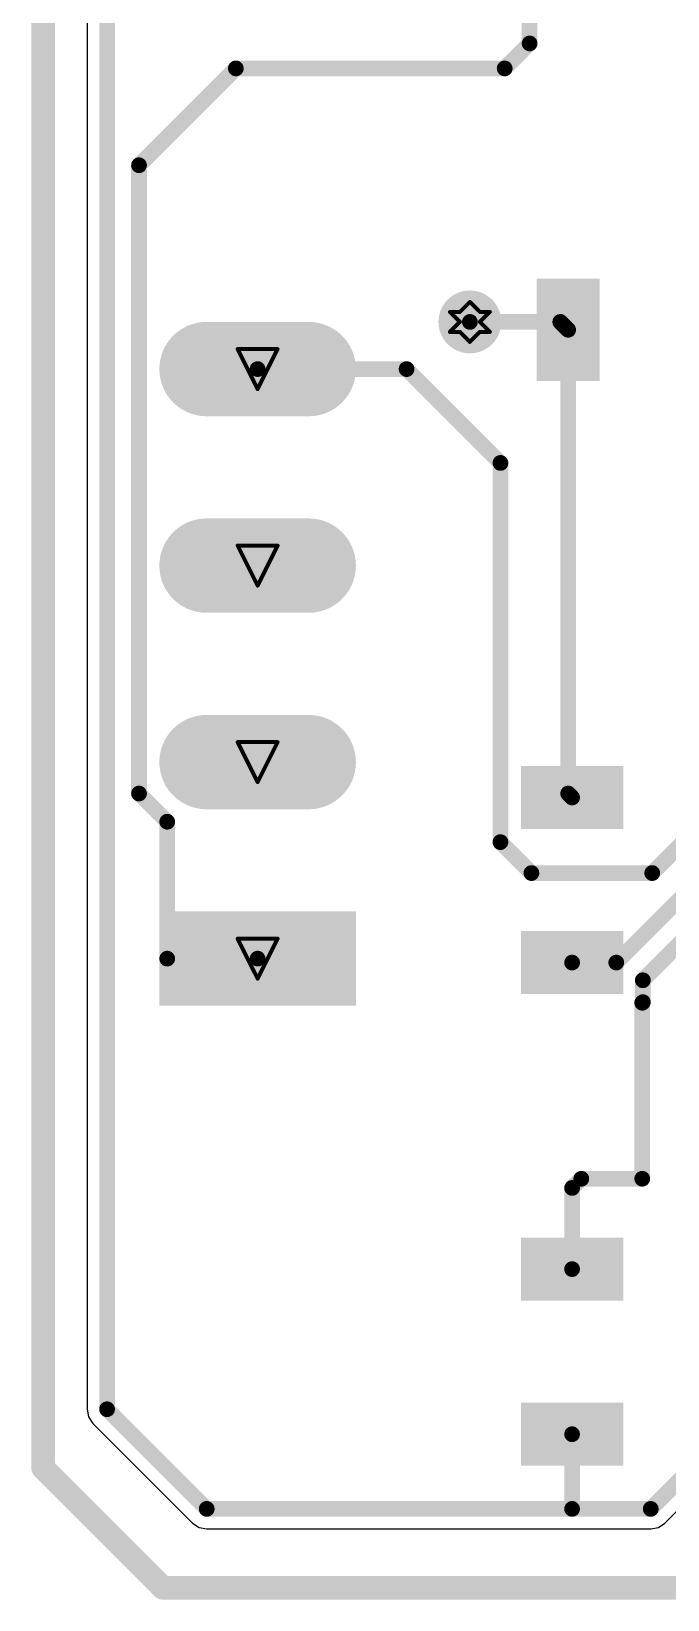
# Paper-space layout 'Лист1' of a CAD drawing. Header units: millimetres. Extents: x 0 to 594, y 0 to 420.
# Drawn here: x 98.32 to 114.49, y 229.2 to 269.06 of the extents above; entities that cross this region are included whole.
import ezdxf

# ---------------------------------------------------------------- set-up
doc = ezdxf.new("R2010")
doc.units = ezdxf.units.MM
for name, color, linetype in [('DrillDrawing', 1, 'Continuous'), ('PadHoleLayer', 156, 'Continuous'), ('TopLayer', 1, 'Continuous')]:
    doc.layers.add(name, color=color, linetype=linetype)

psp = doc.layouts.new('Лист1')

# ---------------------------------------------------------------- hatches: boundary and pattern name
at = {"layer": 'PadHoleLayer'}
h = psp.add_hatch(color=156, dxfattribs=at)
edge = h.paths.add_edge_path()
edge.add_arc((104.0682466027379, 260.4789787003458), 0.5494146268656717, 0, 360)
h = psp.add_hatch(color=156, dxfattribs=at)
edge = h.paths.add_edge_path()
edge.add_arc((104.0682466027379, 255.4842264615398), 0.5494146268656717, 0, 360)
h = psp.add_hatch(color=156, dxfattribs=at)
edge = h.paths.add_edge_path()
edge.add_arc((104.0682466027379, 250.4895757152711), 0.5494146268656717, 0, 360)
h = psp.add_hatch(color=156, dxfattribs=at)
edge = h.paths.add_edge_path()
edge.add_arc((104.0682466027379, 245.4948234764652), 0.5494146268656717, 0, 360)
at = {"layer": 'TopLayer'}
for points in [[(111.1607455580547, 262.7764931779577), (112.7590551102353, 262.7764931779577), (112.7590551102353, 260.1792433272115), (111.1607455580547, 260.1792433272115)], [(110.7611440654896, 248.7913239242264), (110.7611440654896, 250.3896334764652), (113.3583939162368, 250.3896334764652), (113.3583939162368, 248.7913239242264)], [(106.5656024236982, 244.2960925809428), (101.5708907818939, 244.2960925809428), (101.5708907818939, 246.6935543719876), (106.5656024236982, 246.6935543719876)], [(110.7611440654896, 244.5957645212413), (110.7611440654896, 246.1940740734801), (113.3583939162368, 246.1940740734801), (113.3583939162368, 244.5957645212413)], [(113.3583939162368, 238.4023245212413), (113.3583939162368, 236.8040149690025), (110.7611440654896, 236.8040149690025), (110.7611440654896, 238.4023245212413)], [(113.3583939162368, 234.2067245212413), (113.3583939162368, 232.6084149690025), (110.7611440654896, 232.6084149690025), (110.7611440654896, 234.2067245212413)]]:
    psp.add_hatch(color=1, dxfattribs=at).paths.add_polyline_path(points)
h = psp.add_hatch(color=1, dxfattribs=at)
edge = h.paths.add_edge_path()
edge.add_arc((109.4625242147181, 261.6776816854204), 0.7991522388059702, 0, 360)
h = psp.add_hatch(color=1, dxfattribs=at)
edge = h.paths.add_edge_path()
edge.add_arc((105.3668740654416, 260.4789787003458), 1.198728358208955, 270, 450)
edge.add_line((105.3668740654416, 261.6777070585547), (102.7696191401506, 261.6777070585547))
edge.add_arc((102.7696191401506, 260.4789787003458), 1.198728358208955, 90, 270)
edge.add_line((102.7696191401506, 259.2802503421368), (105.3668740654416, 259.2802503421368))
h = psp.add_hatch(color=1, dxfattribs=at)
edge = h.paths.add_edge_path()
edge.add_arc((105.3668740654416, 255.4842264615398), 1.198728358208955, 270, 450)
edge.add_line((105.3668740654416, 256.6829548197488), (102.7696191401506, 256.6829548197488))
edge.add_arc((102.7696191401506, 255.4842264615398), 1.198728358208955, 90, 270)
edge.add_line((102.7696191401506, 254.2854981033308), (105.3668740654416, 254.2854981033308))
h = psp.add_hatch(color=1, dxfattribs=at)
edge = h.paths.add_edge_path()
edge.add_arc((105.3668740654416, 250.4895757152711), 1.198728358208955, 270, 450)
edge.add_line((105.3668740654416, 251.6883040734801), (102.7696191401506, 251.6883040734801))
edge.add_arc((102.7696191401506, 250.4895757152711), 1.198728358208955, 90, 270)
edge.add_line((102.7696191401506, 249.2908473570622), (105.3668740654416, 249.2908473570622))

# ---------------------------------------------------------------- linework, layer by layer
at = {"layer": 'DrillDrawing', "const_width": 0.1014925373134329}
for points in [[(108.9550615280202, 261.9314130287039), (109.2087928713042, 261.6776816854202)], [(108.9550615280202, 261.9314130287039), (109.2087928713042, 261.9314130287039)], [(109.2087928713042, 261.9314130287039), (109.4625242145882, 262.1851443719877)], [(109.4625242145882, 262.1851443719877), (109.7162555578722, 261.9314130287039)], [(109.7162555578722, 261.9314130287039), (109.9699869011562, 261.9314130287039)], [(109.7162555578722, 261.6776816854202), (109.9699869011562, 261.9314130287039)], [(108.9550615280202, 261.4239503421369), (109.2087928713042, 261.6776816854202)], [(109.7162555578722, 261.6776816854202), (109.9699869011562, 261.4239503421369)], [(108.9550615280202, 261.4239503421369), (109.2087928713042, 261.4239503421369)], [(109.2087928713042, 261.4239503421369), (109.4625242145882, 261.1702189988532)], [(109.4625242145882, 261.1702189988532), (109.7162555578722, 261.4239503421369)], [(109.7162555578722, 261.4239503421369), (109.9699869011562, 261.4239503421369)], [(103.5607839160763, 260.9864413869128), (104.5757092892124, 260.9864413869128)], [(103.5607839160763, 260.9864413869128), (104.0682466026444, 259.9715160137787)], [(104.0682466026444, 259.9715160137787), (104.5757092892124, 260.9864413869128)], [(103.5607839160763, 255.9916891481071), (104.5757092892124, 255.9916891481071)], [(103.5607839160763, 255.9916891481071), (104.0682466026444, 254.9767637749725)], [(104.0682466026444, 254.9767637749725), (104.5757092892124, 255.9916891481071)], [(103.5607839160763, 250.9970384018383), (104.5757092892124, 250.9970384018383)], [(103.5607839160763, 250.9970384018383), (104.0682466026444, 249.9821130287038)], [(104.0682466026444, 249.9821130287038), (104.5757092892124, 250.9970384018383)], [(103.5607839160763, 246.0022861630322), (104.5757092892124, 246.0022861630322)], [(103.5607839160763, 246.0022861630322), (104.0682466026444, 244.987360789898)], [(104.0682466026444, 244.987360789898), (104.5757092892124, 246.0022861630322)]]:
    psp.add_lwpolyline(points, dxfattribs=at)
at = {"layer": 'DrillDrawing', "const_width": 0.05074626865671643}
for points in [[(108.9296883936947, 261.9314130287039, 1), (108.9804346623457, 261.9314130287039, 1)], [(108.9296883936947, 261.9314130287039, 1), (108.9804346623457, 261.9314130287039, 1)], [(109.1834197369787, 261.9314130287039, 1), (109.2341660056297, 261.9314130287039, 1)], [(109.1834197369787, 261.9314130287039, 1), (109.2341660056297, 261.9314130287039, 1)], [(109.4371510802627, 262.1851443719877, 1), (109.4878973489137, 262.1851443719877, 1)], [(109.4371510802627, 262.1851443719877, 1), (109.4878973489137, 262.1851443719877, 1)], [(109.6908824235467, 261.9314130287039, 1), (109.7416286921977, 261.9314130287039, 1)], [(109.6908824235467, 261.9314130287039, 1), (109.7416286921977, 261.9314130287039, 1)], [(109.9446137668235, 261.9314130287039, 1), (109.9953600354817, 261.9314130287039, 1)], [(109.9446137668235, 261.9314130287039, 1), (109.9953600354817, 261.9314130287039, 1)], [(109.1834197369787, 261.6776816854202, 1), (109.2341660056297, 261.6776816854202, 1)], [(109.1834197369787, 261.6776816854202, 1), (109.2341660056297, 261.6776816854202, 1)], [(109.6908824235467, 261.6776816854202, 1), (109.7416286921977, 261.6776816854202, 1)], [(109.6908824235467, 261.6776816854202, 1), (109.7416286921977, 261.6776816854202, 1)], [(108.9296883936947, 261.4239503421369, 1), (108.9804346623457, 261.4239503421369, 1)], [(108.9296883936947, 261.4239503421369, 1), (108.9804346623457, 261.4239503421369, 1)], [(109.1834197369787, 261.4239503421369, 1), (109.2341660056297, 261.4239503421369, 1)], [(109.1834197369787, 261.4239503421369, 1), (109.2341660056297, 261.4239503421369, 1)], [(109.4371510802627, 261.1702189988532, 1), (109.4878973489137, 261.1702189988532, 1)], [(109.4371510802627, 261.1702189988532, 1), (109.4878973489137, 261.1702189988532, 1)], [(109.6908824235467, 261.4239503421369, 1), (109.7416286921977, 261.4239503421369, 1)], [(109.6908824235467, 261.4239503421369, 1), (109.7416286921977, 261.4239503421369, 1)], [(109.9446137668235, 261.4239503421369, 1), (109.9953600354817, 261.4239503421369, 1)], [(109.9446137668235, 261.4239503421369, 1), (109.9953600354817, 261.4239503421369, 1)], [(103.5354107817508, 260.9864413869128, 1), (103.5861570504091, 260.9864413869128, 1)], [(103.5354107817508, 260.9864413869128, 1), (103.5861570504091, 260.9864413869128, 1)], [(104.5503361548869, 260.9864413869128, 1), (104.6010824235379, 260.9864413869128, 1)], [(104.5503361548869, 260.9864413869128, 1), (104.6010824235379, 260.9864413869128, 1)], [(104.0428734683189, 259.9715160137787, 1), (104.0936197369699, 259.9715160137787, 1)], [(104.0428734683189, 259.9715160137787, 1), (104.0936197369699, 259.9715160137787, 1)], [(103.5354107817508, 255.9916891481071, 1), (103.5861570504091, 255.9916891481071, 1)], [(103.5354107817508, 255.9916891481071, 1), (103.5861570504091, 255.9916891481071, 1)], [(104.5503361548869, 255.9916891481071, 1), (104.6010824235379, 255.9916891481071, 1)], [(104.5503361548869, 255.9916891481071, 1), (104.6010824235379, 255.9916891481071, 1)], [(104.0428734683189, 254.9767637749725, 1), (104.0936197369699, 254.9767637749725, 1)], [(104.0428734683189, 254.9767637749725, 1), (104.0936197369699, 254.9767637749725, 1)], [(103.5354107817508, 250.9970384018383, 1), (103.5861570504091, 250.9970384018383, 1)], [(103.5354107817508, 250.9970384018383, 1), (103.5861570504091, 250.9970384018383, 1)], [(104.5503361548869, 250.9970384018383, 1), (104.6010824235379, 250.9970384018383, 1)], [(104.5503361548869, 250.9970384018383, 1), (104.6010824235379, 250.9970384018383, 1)], [(104.0428734683189, 249.9821130287038, 1), (104.0936197369699, 249.9821130287038, 1)], [(104.0428734683189, 249.9821130287038, 1), (104.0936197369699, 249.9821130287038, 1)], [(103.5354107817508, 246.0022861630322, 1), (103.5861570504091, 246.0022861630322, 1)], [(103.5354107817508, 246.0022861630322, 1), (103.5861570504091, 246.0022861630322, 1)], [(104.5503361548869, 246.0022861630322, 1), (104.6010824235379, 246.0022861630322, 1)], [(104.5503361548869, 246.0022861630322, 1), (104.6010824235379, 246.0022861630322, 1)], [(104.0428734683189, 244.987360789898, 1), (104.0936197369699, 244.987360789898, 1)], [(104.0428734683189, 244.987360789898, 1), (104.0936197369699, 244.987360789898, 1)]]:
    psp.add_lwpolyline(points, format="xyb", close=True, dxfattribs=at)
at = {"layer": 'TopLayer'}
for p, q in [((99.73302839369325, 272.9925010884053), (99.73302839369325, 234.0418981033308)), ((99.73302839369325, 234.0418981033308), (99.77179346832025, 233.8470121331814)), ((99.77179346832025, 233.8470121331814), (99.88218690115508, 233.6818025809428)), ((99.88218690115508, 233.6818025809428), (102.4144561548853, 231.1495282525845)), ((114.4177501847404, 231.1495282525845), (115.2680495877173, 231.9998276555696)), ((102.4144561548853, 231.1495282525845), (102.5796758563772, 231.0391348197488)), ((102.5796758563772, 231.0391348197488), (102.7745567518975, 231.0003697451218)), ((102.7745567518975, 231.0003697451218), (114.0576546623449, 231.0003697451218)), ((114.0576546623449, 231.0003697451218), (114.2525406324964, 231.0391348197488)), ((114.2525406324964, 231.0391348197488), (114.4177501847404, 231.1495282525845))]:
    psp.add_line(p, q, dxfattribs=at)
for points, const_width in [([(98.61840182652276, 232.5477249690025), (98.61840182652276, 299.8928951182561)], 0.5993641791044777), ([(100.2422824235434, 234.0418981033308), (100.2422824235434, 272.9925010884053)], 0.3995761194029852), ([(110.9809033190647, 268.7551876555694), (110.9809033190647, 270.6681189988533)], 0.3995761194029852), ([(110.3465749608546, 268.1208592973608), (110.9809033190647, 268.7551876555694)], 0.3995761194029852), ([(101.0542227220464, 265.6596652675098), (103.5154167518955, 268.1208592973608)], 0.3995761194029852), ([(103.5154167518955, 268.1208592973608), (110.3465749608546, 268.1208592973608)], 0.3995761194029852), ([(101.0542227220464, 249.6905249690026), (101.0542227220464, 265.6596652675098)], 0.3995761194029852), ([(109.4625242145882, 261.6776816854202), (111.7600869011546, 261.6776816854202)], 0.3995761194029852), ([(111.7600869011546, 261.6776816854202), (111.9599003339933, 261.4778682525845)], 0.3995761194029852), ([(111.9599003339933, 249.6903219839278), (111.9599003339933, 261.4778682525845)], 0.3995761194029852), ([(104.0682466026444, 260.4789787003458), (107.8542227220493, 260.4789787003458)], 0.3995761194029852), ([(107.8542227220493, 260.4789787003458), (110.2392973489147, 258.0939040734802)], 0.3995761194029852), ([(110.2392973489147, 248.456680192883), (110.2392973489147, 258.0939040734802)], 0.3995761194029852), ([(114.0960137668187, 247.6701130287041), (122.8712615280198, 256.4453607898979)], 0.3995761194029852), ([(101.0542227220464, 249.6905249690026), (101.7706585429439, 248.9740891481069)], 0.3995761194029852), ([(111.9599003339933, 249.6903219839278), (112.0597689907042, 249.5904533272114)], 0.3995761194029852), ([(113.1825809310064, 245.3949548197488), (117.4380615280203, 249.6504354167637)], 0.3995761194029852), ([(101.7706585429439, 245.4948234764651), (101.7706585429439, 248.9740891481069)], 0.3995761194029852), ([(110.2392973489147, 248.456680192883), (111.0258645130922, 247.6701130287041)], 0.3995761194029852), ([(111.0258645130922, 247.6701130287041), (114.0960137668187, 247.6701130287041)], 0.3995761194029852), ([(113.8578666026476, 244.9453987003458), (116.0255898862267, 247.113121983928)], 0.3995761194029852), ([(101.7706585429439, 245.4948234764651), (104.0682466026444, 245.4948234764651)], 0.3995761194029852), ([(112.0597689907042, 245.3949548197488), (113.1825809310064, 245.3949548197488)], 0.3995761194029852), ([(113.8578666026476, 244.3889151182561), (113.8578666026476, 244.9453987003458)], 0.3995761194029852), ([(113.8422824235419, 244.3733309391516), (113.8578666026476, 244.3889151182561)], 0.3995761194029852), ([(113.8422824235419, 239.9007425809429), (113.8422824235419, 244.3733309391516)], 0.3995761194029852), ([(112.0597740653354, 239.6666754167638), (112.293841229515, 239.9007425809429)], 0.3995761194029852), ([(112.293841229515, 239.9007425809429), (113.8422824235419, 239.9007425809429)], 0.3995761194029852), ([(112.0597740653354, 237.6031748197487), (112.0597740653354, 239.6666754167638)], 0.3995761194029852), ([(112.0597689907042, 237.6031697451217), (112.0597740653354, 237.6031748197487)], 0.3995761194029852), ([(100.2422824235434, 234.0418981033308), (102.7745567518975, 231.5096237749725)], 0.3995761194029852), ([(112.0597689907042, 233.407569745122), (112.0597740653354, 233.4075646704951)], 0.3995761194029852), ([(112.0597740653354, 231.5096237749725), (112.0597740653354, 233.4075646704951)], 0.3995761194029852), ([(98.61840182652276, 232.5477249690025), (101.663177945931, 229.5029488495994)], 0.5993641791044777), ([(114.0576546623449, 231.5096237749725), (114.9079540653362, 232.3599231779579)], 0.3995761194029852), ([(102.7745567518975, 231.5096237749725), (112.0597740653354, 231.5096237749725)], 0.3995761194029852), ([(112.0597740653354, 231.5096237749725), (114.0576546623449, 231.5096237749725)], 0.3995761194029852), ([(101.663177945931, 229.5029488495994), (116.3038012295107, 229.5029488495994)], 0.5993641791044777)]:
    psp.add_lwpolyline(points, dxfattribs=dict(at, const_width=const_width))
for points, const_width in [([(110.8810092892124, 268.7551876555694, 1), (111.0807973489097, 268.7551876555694, 1)], 0.1997880597014926), ([(110.8810092892124, 268.7551876555694, 1), (111.0807973489097, 268.7551876555694, 1)], 0.1997880597014926), ([(103.4155227220505, 268.1208592973608, 1), (103.6153107817478, 268.1208592973608, 1)], 0.1997880597014926), ([(103.4155227220505, 268.1208592973608, 1), (103.6153107817478, 268.1208592973608, 1)], 0.1997880597014926), ([(110.2466809310023, 268.1208592973608, 1), (110.4464689907069, 268.1208592973608, 1)], 0.1997880597014926), ([(110.2466809310023, 268.1208592973608, 1), (110.4464689907069, 268.1208592973608, 1)], 0.1997880597014926), ([(100.9543286922014, 265.6596652675098, 1), (101.1541167518987, 265.6596652675098, 1)], 0.1997880597014926), ([(100.9543286922014, 265.6596652675098, 1), (101.1541167518987, 265.6596652675098, 1)], 0.1997880597014926), ([(109.3626301847359, 261.6776816854202, 1), (109.5624182444405, 261.6776816854202, 1)], 0.1997880597014926), ([(111.6601928713023, 261.6776816854202, 1), (111.8599809310069, 261.6776816854202, 1)], 0.1997880597014926), ([(111.6601928713023, 261.6776816854202, 1), (111.8599809310069, 261.6776816854202, 1)], 0.1997880597014926), ([(111.8600063041337, 261.4778682525845, 1), (112.0597943638383, 261.4778682525845, 1)], 0.1997880597014926), ([(111.8600063041337, 261.4778682525845, 1), (112.0597943638383, 261.4778682525845, 1)], 0.1997880597014926), ([(103.9683525727993, 260.4789787003458, 1), (104.1681406324967, 260.4789787003458, 1)], 0.1997880597014926), ([(107.754328692197, 260.4789787003458, 1), (107.9541167519016, 260.4789787003458, 1)], 0.1997880597014926), ([(107.754328692197, 260.4789787003458, 1), (107.9541167519016, 260.4789787003458, 1)], 0.1997880597014926), ([(110.1394033190624, 258.0939040734802, 1), (110.339191378767, 258.0939040734802, 1)], 0.1997880597014926), ([(110.1394033190624, 258.0939040734802, 1), (110.339191378767, 258.0939040734802, 1)], 0.1997880597014926), ([(100.9543286922014, 249.6905249690026, 1), (101.1541167518987, 249.6905249690026, 1)], 0.1997880597014926), ([(100.9543286922014, 249.6905249690026, 1), (101.1541167518987, 249.6905249690026, 1)], 0.1997880597014926), ([(111.8600063041337, 249.6903219839278, 1), (112.0597943638383, 249.6903219839278, 1)], 0.1997880597014926), ([(111.8600063041337, 249.6903219839278, 1), (112.0597943638383, 249.6903219839278, 1)], 0.1997880597014926), ([(111.9598749608519, 249.5904533272114, 1), (112.1596630205565, 249.5904533272114, 1)], 0.1997880597014926), ([(101.6707645130916, 248.9740891481069, 1), (101.8705525727962, 248.9740891481069, 1)], 0.1997880597014926), ([(101.6707645130916, 248.9740891481069, 1), (101.8705525727962, 248.9740891481069, 1)], 0.1997880597014926), ([(110.1394033190624, 248.456680192883, 1), (110.339191378767, 248.456680192883, 1)], 0.1997880597014926), ([(110.1394033190624, 248.456680192883, 1), (110.339191378767, 248.456680192883, 1)], 0.1997880597014926), ([(110.9259704832472, 247.6701130287041, 1), (111.1257585429445, 247.6701130287041, 1)], 0.1997880597014926), ([(110.9259704832472, 247.6701130287041, 1), (111.1257585429445, 247.6701130287041, 1)], 0.1997880597014926), ([(113.9961197369736, 247.6701130287041, 1), (114.1959077966782, 247.6701130287041, 1)], 0.1997880597014926), ([(113.9961197369736, 247.6701130287041, 1), (114.1959077966782, 247.6701130287041, 1)], 0.1997880597014926), ([(101.6707645130916, 245.4948234764651, 1), (101.8705525727962, 245.4948234764651, 1)], 0.1997880597014926), ([(101.6707645130916, 245.4948234764651, 1), (101.8705525727962, 245.4948234764651, 1)], 0.1997880597014926), ([(103.9683525727993, 245.4948234764651, 1), (104.1681406324967, 245.4948234764651, 1)], 0.1997880597014926), ([(111.9598749608519, 245.3949548197488, 1), (112.1596630205565, 245.3949548197488, 1)], 0.1997880597014926), ([(113.0826869011468, 245.3949548197488, 1), (113.2824749608514, 245.3949548197488, 1)], 0.1997880597014926), ([(113.0826869011468, 245.3949548197488, 1), (113.2824749608514, 245.3949548197488, 1)], 0.1997880597014926), ([(113.7579725727953, 244.9453987003458, 1), (113.9577606324999, 244.9453987003458, 1)], 0.1997880597014926), ([(113.7579725727953, 244.9453987003458, 1), (113.9577606324999, 244.9453987003458, 1)], 0.1997880597014926), ([(113.7423883936896, 244.3733309391516, 1), (113.9421764533942, 244.3733309391516, 1)], 0.1997880597014926), ([(113.7423883936896, 244.3733309391516, 1), (113.9421764533942, 244.3733309391516, 1)], 0.1997880597014926), ([(113.7579725727953, 244.3889151182561, 1), (113.9577606324999, 244.3889151182561, 1)], 0.1997880597014926), ([(113.7579725727953, 244.3889151182561, 1), (113.9577606324999, 244.3889151182561, 1)], 0.1997880597014926), ([(112.1939471996554, 239.9007425809429, 1), (112.39373525936, 239.9007425809429, 1)], 0.1997880597014926), ([(112.1939471996554, 239.9007425809429, 1), (112.39373525936, 239.9007425809429, 1)], 0.1997880597014926), ([(113.7423883936896, 239.9007425809429, 1), (113.9421764533942, 239.9007425809429, 1)], 0.1997880597014926), ([(113.7423883936896, 239.9007425809429, 1), (113.9421764533942, 239.9007425809429, 1)], 0.1997880597014926), ([(111.9598800354758, 239.6666754167638, 1), (112.1596680951804, 239.6666754167638, 1)], 0.1997880597014926), ([(111.9598800354758, 239.6666754167638, 1), (112.1596680951804, 239.6666754167638, 1)], 0.1997880597014926), ([(111.9598749608519, 237.6031697451217, 1), (112.1596630205565, 237.6031697451217, 1)], 0.1997880597014926), ([(111.9598800354758, 237.6031748197487, 1), (112.1596680951804, 237.6031748197487, 1)], 0.1997880597014926), ([(111.9598800354758, 237.6031748197487, 1), (112.1596680951804, 237.6031748197487, 1)], 0.1997880597014926), ([(100.1423883936911, 234.0418981033308, 1), (100.3421764533957, 234.0418981033308, 1)], 0.1997880597014926), ([(100.1423883936911, 234.0418981033308, 1), (100.3421764533957, 234.0418981033308, 1)], 0.1997880597014926), ([(111.9598749608519, 233.407569745122, 1), (112.1596630205565, 233.407569745122, 1)], 0.1997880597014926), ([(111.9598800354758, 233.4075646704951, 1), (112.1596680951804, 233.4075646704951, 1)], 0.1997880597014926), ([(111.9598800354758, 233.4075646704951, 1), (112.1596680951804, 233.4075646704951, 1)], 0.1997880597014926), ([(98.46856331906355, 232.5477249690025, 1), (98.76824033398924, 232.5477249690025, 1)], 0.2996820895522389), ([(98.46856331906355, 232.5477249690025, 1), (98.76824033398924, 232.5477249690025, 1)], 0.2996820895522389), ([(102.6746627220525, 231.5096237749725, 1), (102.8744507817498, 231.5096237749725, 1)], 0.1997880597014926), ([(102.6746627220525, 231.5096237749725, 1), (102.8744507817498, 231.5096237749725, 1)], 0.1997880597014926), ([(111.9598800354758, 231.5096237749725, 1), (112.1596680951804, 231.5096237749725, 1)], 0.1997880597014926), ([(111.9598800354758, 231.5096237749725, 1), (112.1596680951804, 231.5096237749725, 1)], 0.1997880597014926), ([(111.9598800354758, 231.5096237749725, 1), (112.1596680951804, 231.5096237749725, 1)], 0.1997880597014926), ([(113.9577606324999, 231.5096237749725, 1), (114.1575486921972, 231.5096237749725, 1)], 0.1997880597014926), ([(113.9577606324999, 231.5096237749725, 1), (114.1575486921972, 231.5096237749725, 1)], 0.1997880597014926), ([(101.5133394384645, 229.5029488495994, 1), (101.8130164533902, 229.5029488495994, 1)], 0.2996820895522389), ([(101.5133394384645, 229.5029488495994, 1), (101.8130164533902, 229.5029488495994, 1)], 0.2996820895522389)]:
    psp.add_lwpolyline(points, format="xyb", close=True, dxfattribs=dict(at, const_width=const_width))

doc.saveas('drawing.dxf')
